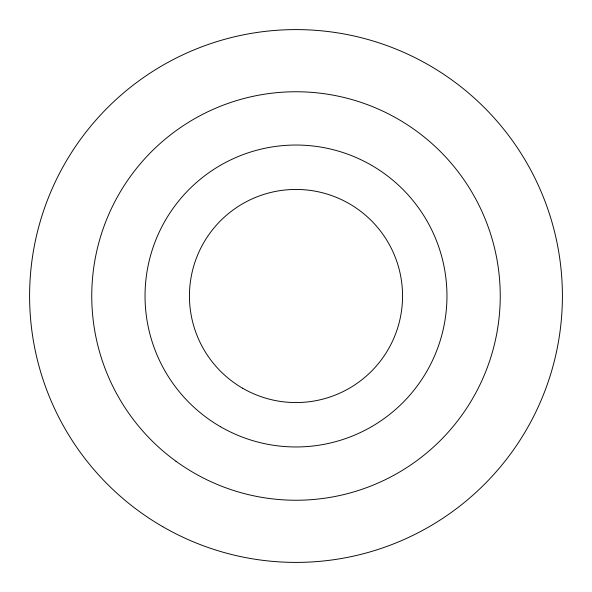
<?xml version="1.0" encoding="UTF-8"?>
<svg xmlns="http://www.w3.org/2000/svg" width="592" height="592" viewBox="0 0 592 592"><rect width="100%" height="100%" fill="white"/><g stroke="black" fill="none" stroke-linecap="round" stroke-linejoin="round"><path stroke-width="0.89" d="M242.72 388.285A106.56 106.56 0 0 0 402.56 296A106.56 106.56 0 0 0 242.72 203.715A106.56 106.56 0 0 0 242.72 388.285M220.52 426.736A150.96 150.96 0 0 0 446.96 296A150.96 150.96 0 0 0 220.52 165.264A150.96 150.96 0 0 0 220.52 426.736M175.95 461.235A204.24 204.24 0 0 0 499.123 317.349A204.24 204.24 0 0 0 212.928 109.416A204.24 204.24 0 0 0 175.95 461.235M162.8 526.71A266.4 266.4 0 0 0 562.4 296A266.4 266.4 0 0 0 162.8 65.29A266.4 266.4 0 0 0 162.8 526.71"/></g></svg>
